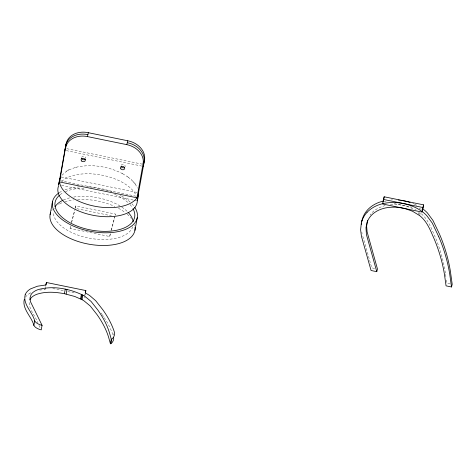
<?xml version="1.0" encoding="UTF-8"?>
<svg xmlns="http://www.w3.org/2000/svg" width="476" height="476" viewBox="0 0 476 476"><rect width="100%" height="100%" fill="white"/><g stroke="black" fill="none" stroke-linecap="round" stroke-linejoin="round"><path stroke-width="0.36" stroke-dasharray="2.38 1.78" d="M29.119 302.552C29.292 310.055 35.444 315.82 37.669 322.704M39.829 290.086L44.958 289.515L45.797 284.981M110.456 233.668L109.712 236.524L70.097 228.415L70.555 225.969M115.156 215.277L115.382 214.051L75.773 205.941L75.321 208.393L111.33 215.765M84.627 296.179L84.99 294.233M85.008 295.102L85.246 293.805M109.712 236.524L110.164 234.079L108.724 233.781M113.395 335.11L113.633 333.813M44.958 289.515L45.607 287.034M71.483 222.393L74.47 210.951M75.214 208.089L75.773 205.941M70.097 228.415L70.656 226.273M71.59 222.697L75.131 209.107M111.098 230.503L115.382 214.051M111.39 230.092L114.746 217.217M418.184 214.515L418.702 212.522M419.261 213.706L419.606 212.379M419.618 215.574L420.308 212.915A27.233 23.401 14.6 0 1 422.272 214.605C428.305 220.257 431.274 228.218 434.57 235.59A190.037 163.292 14.6 0 1 445.161 271.808L445.459 273.706M61.226 176.293L61.44 175.977M61.993 175.227L66.497 171.229M66.759 171.062L68.627 169.997M66.372 171.312L66.878 170.985M29.72 293.418L30.934 292.764M68.931 169.843L75.613 167.362M68.502 170.057L69.056 169.777M385.138 205.531L379.283 207.554L375.362 209.827A26.614 22.866 14.6 0 0 371.976 212.778A25.585 21.985 14.6 0 0 370.138 215.057M76.047 167.255C91.487 163.72 108.1 166.416 122.165 173.478M75.505 167.391L76.154 167.225M390.403 204.686L397.757 204.65A40.674 34.95 14.6 0 1 406.653 206.233L414.655 209.315M391.326 199.914L392.569 199.86M384.043 201.503L386.191 201.943M394.074 203.555L411.984 207.221M419.148 208.69L422.01 209.273M66.795 148.69L142.259 164.143M66.319 150.624L141.783 166.082M60.387 180.719L135.993 196.201M61.535 185.36L133.506 200.099M134.232 200.247L136.41 200.694M374.612 268.428L371.756 267.845L362.403 234.846M450.159 283.898L446.75 283.202L446.274 279.394M52.771 288.504L63.516 290.705M67.812 291.58L75.696 293.198M412.752 203.413L413.906 203.859M414.501 204.15L416.881 205.323M84.389 297.476L85.234 297.911M122.629 173.722L127.764 176.888M122.094 173.437L122.707 173.764M415.137 209.583L416.101 210.112M128.127 177.143L131.233 179.648M127.675 176.822L128.222 177.209M131.519 179.91L133.453 181.856M131.138 179.565L131.614 179.993M133.685 182.112L135.035 183.784M133.363 181.755L133.774 182.219M100.971 312.94L101.793 314.059M135.214 184.034L137.504 188.115M134.952 183.665L135.303 184.147M38.972 325.346L40.579 328.577M361.861 232.3L362.111 233.579M445.554 274.337L446.072 277.948M25.472 297.161A31.22 15.94 10.5 0 1 29.708 293.412M102.167 314.577A195.095 99.603 10.5 0 1 103.941 317.159M104.28 317.67A195.095 99.603 10.5 0 1 113.098 335.241M51.67 210.576A43.137 22.021 10.5 0 1 52.354 209.559M58.721 204.293A43.137 22.021 10.5 0 1 59.179 204.049M59.643 203.811A43.137 22.021 10.5 0 1 63.189 202.3M64.849 201.747A43.137 22.021 10.5 0 1 73.506 199.92M77.6 199.545A43.137 22.021 10.5 0 1 114.781 206.471M118.453 208.292A43.137 22.021 10.5 0 1 125.39 212.742M127.199 214.224A43.137 22.021 10.5 0 1 130.305 217.3M130.644 217.693A43.137 22.021 10.5 0 1 130.971 218.085M131.287 218.478A43.137 22.021 10.5 0 1 131.584 218.877M134.649 224.886A43.137 22.021 10.5 0 1 134.845 225.689M59.345 192.625A43.137 22.021 10.5 0 1 62.475 190.876M65.01 189.799A43.137 22.021 10.5 0 1 79.95 186.848M87.108 186.782A43.137 22.021 10.5 0 1 88.578 186.848M90.053 186.949A43.137 22.021 10.5 0 1 111.86 191.62M120.214 195.279A43.137 22.021 10.5 0 1 120.809 195.594M121.392 195.91A43.137 22.021 10.5 0 1 130.4 202.276M131.953 203.817A43.137 22.021 10.5 0 1 134.232 206.572M60.095 194.738A40.454 20.652 10.5 0 1 63.605 192.494M65.414 191.632A40.454 20.652 10.5 0 1 85.543 188.157M113.937 193.97A40.454 20.652 10.5 0 1 114.549 194.232M115.15 194.494A40.454 20.652 10.5 0 1 128.568 203.103M129.984 204.549A40.454 20.652 10.5 0 1 132.292 207.518M132.762 226.731A40.454 20.652 10.5 0 1 89.524 238.22A40.454 20.652 10.5 0 1 53.413 211.951M54.204 208.434A40.454 20.652 10.5 0 1 54.347 208.095M63.433 200.003A40.454 20.652 10.5 0 1 70.156 197.748M73.685 197.052A40.454 20.652 10.5 0 1 119.833 205.858M121.856 207.137A40.454 20.652 10.5 0 1 127.782 211.987M61.69 181.415A40.24 20.545 10.5 0 1 101.715 175.12A40.24 20.545 10.5 0 1 136.201 195.636M81.622 157.496A2.148 1.684 13.9 0 1 83.883 156.378A2.148 1.684 13.9 0 1 85.817 158.181M121.172 165.237A2.148 1.684 13.9 0 1 123.724 164.559A2.148 1.684 13.9 0 1 125.188 166.606M61.285 177.364A2.672 2.1 13.9 0 1 62.933 177.262L136.273 192.286A2.672 2.1 13.9 0 1 136.826 192.447"/><path stroke-width="0.71" d="M144.549 159.763L137.879 196.285L136.981 197.796L59.559 181.939L66.182 143.716A19.653 15.434 13.9 0 1 88.363 132.703L127.764 140.771A19.641 15.422 13.9 0 1 144.549 159.763L143.234 166.38M361.373 224.357L361.51 223M66.182 143.716L64.867 150.333M136.981 197.796L143.115 163.536L144.073 161.697A19.641 15.422 13.9 0 0 127.288 142.705M50.111 214.563L52.461 201.86M25.18 294.799A31.22 15.94 10.5 0 1 30.547 288.878L37.461 286.207L45.797 284.981L46.446 282.5L85.847 290.568L85.228 292.936L86.079 293.377A33.344 17.023 10.5 0 1 89.952 295.757L95.694 300.713L102.632 309.519A195.095 99.603 10.5 0 1 114.115 331.225A24.234 12.376 10.5 0 1 112.027 338.954L111.265 339.198L109.403 332.545A190.037 97.021 10.5 0 0 97.758 309.93L91.077 301.451L84.859 296.316A27.233 13.905 10.5 0 0 82.86 295.144C69.216 288.545 52.919 285.451 38.104 289.61A26.614 13.584 10.5 0 0 34.831 291.104A25.585 13.06 10.5 0 0 31.011 294.698L29.958 298.018L30.387 301.492L42.066 325.334L41.228 329.868A9.377 4.79 10.5 0 1 33.867 325.4L34.706 320.86C32.63 312.232 22.675 304.396 25.168 294.793M45.964 285.088L46.446 282.5M113.651 337.294A24.234 12.376 10.5 0 1 111.182 343.488L110.426 343.732L108.564 337.079A190.037 97.021 10.5 0 0 96.92 314.463L90.238 305.985L84.02 300.85A27.233 13.905 10.5 0 0 82.021 299.678L74.791 296.488L64.403 293.698L65.242 289.164M66.134 294.055L66.973 289.521M80.557 298.928L81.402 294.388M81.301 299.297L82.14 294.763M82.021 299.678L82.86 295.144M85.365 293.156L85.847 290.568M110.426 343.732L111.265 339.198M110.789 343.815L111.634 339.281M134.922 230.36L137.278 217.657M383.483 199.444L382.633 204.008L422.033 212.076L423.575 204.853L384.174 196.784L383.483 199.444L422.884 207.512M383.329 201.354L384.174 196.784M423.575 204.853L422.379 210.749M361.718 221.637L362.01 220.275M65.694 147.679A19.415 15.244 13.9 0 1 87.411 136.576L88.363 132.703M143.115 163.536A19.397 15.232 13.9 0 0 126.812 144.644L127.764 140.771M367.073 212.296A31.22 26.829 14.6 0 0 361.332 222.935L360.618 229.718L361.421 236.233L371.066 270.499L376.778 271.671L377.468 269.017L367.115 231.913L366.627 226.154L367.531 220.436M367.228 221.965A25.585 21.985 14.6 0 1 371.274 215.432A26.614 22.866 14.6 0 1 374.672 212.486C381.133 207.958 389.338 206.709 397.067 207.304A40.674 34.95 14.6 0 1 405.957 208.887L412.484 211.231L419.618 215.574A27.233 23.401 14.6 0 1 421.575 217.258C427.615 222.917 430.584 230.872 433.88 238.25A190.037 163.292 14.6 0 1 444.465 274.462L446.06 285.856L451.51 286.974L452.2 284.315L450.421 271.481A195.41 167.915 14.6 0 0 439.55 234.234L432.987 220.471L427.448 212.968A33.344 28.649 14.6 0 0 423.658 209.517L422.545 208.702M24.324 299.333C21.831 308.93 31.791 316.766 33.867 325.4M367.222 221.959L365.99 227.659L366.425 234.567L376.778 271.671M29.815 299.88L30.161 299.231A25.585 13.06 10.5 0 1 33.986 295.638A26.614 13.584 10.5 0 1 37.265 294.15C46.017 291.3 55.49 292.068 64.403 293.698M367.085 212.302C373.416 205.578 382.847 202.722 391.879 202.514A45.059 38.723 14.6 0 1 397.157 202.663A45.934 39.472 14.6 0 1 401.679 203.222A46.446 39.907 14.6 0 1 407.224 204.454C412.876 206.037 418.303 208.583 422.968 212.171A33.344 28.649 14.6 0 1 426.758 215.628L432.297 223.125L438.842 236.893M383.388 201.027C377.539 202.419 371.923 205.233 367.775 209.648A31.22 26.829 14.6 0 0 362.022 220.281M87.411 136.576L126.812 144.644M410.08 202.449L407.914 201.794A46.446 39.907 14.6 0 0 404.576 200.979A45.934 39.472 14.6 0 0 400.679 200.313M451.51 286.974L449.731 274.134A195.41 167.915 14.6 0 0 438.854 236.893M59.559 181.939L59.512 180.237L65.706 145.65A19.653 15.434 13.9 0 1 87.887 134.637M42.066 325.334A9.377 4.79 10.5 0 1 34.706 320.86M398.418 200.057A45.059 38.723 14.6 0 1 399.548 200.17M135.077 227.272A43.137 22.021 10.5 0 1 89.542 244.301A43.137 22.021 10.5 0 1 50.629 212.707M134.773 207.369A43.137 22.021 10.5 0 1 90.41 231.33A43.137 22.021 10.5 0 1 58.941 192.899M132.977 208.649A40.454 20.652 10.5 0 1 91.386 230.116A40.454 20.652 10.5 0 1 59.429 195.291M55.049 206.78A40.454 20.652 10.5 0 1 62.975 200.218M128.133 212.35A40.454 20.652 10.5 0 1 133.185 221.697M137.29 201.187A40.24 20.545 10.5 0 1 92.713 215.229A40.24 20.545 10.5 0 1 58.762 185.467M60.238 178.131A2.672 2.1 13.9 0 0 59.952 178.833L59.661 180.571A40.615 25.115 10.2 0 0 58.631 184.765L59.512 180.237A40.067 20.456 10.5 0 0 59.536 181.683L59.571 182.052A40.234 20.539 10.5 0 0 95.765 206.417A40.234 20.539 10.5 0 0 137.879 196.285L137.136 200.842A40.615 25.115 10.2 0 0 138.171 196.647L138.504 194.916A2.672 2.1 13.9 0 0 138.308 193.702M85.573 159.02A2.148 1.684 13.9 0 1 83.508 159.74A2.148 1.684 13.9 0 1 81.67 158.383M124.724 167.368A2.148 1.684 13.9 0 1 121.1 166.535M81.783 161.114A2.148 1.684 13.9 0 0 85.287 160.555A2.148 1.684 13.9 0 0 82.58 158.312A2.148 1.684 13.9 0 0 81.783 161.114M120.88 168.885A2.148 1.684 13.9 0 0 124.545 168.95A2.148 1.684 13.9 0 0 122.427 166.344A2.148 1.684 13.9 0 0 120.88 168.885"/></g></svg>
